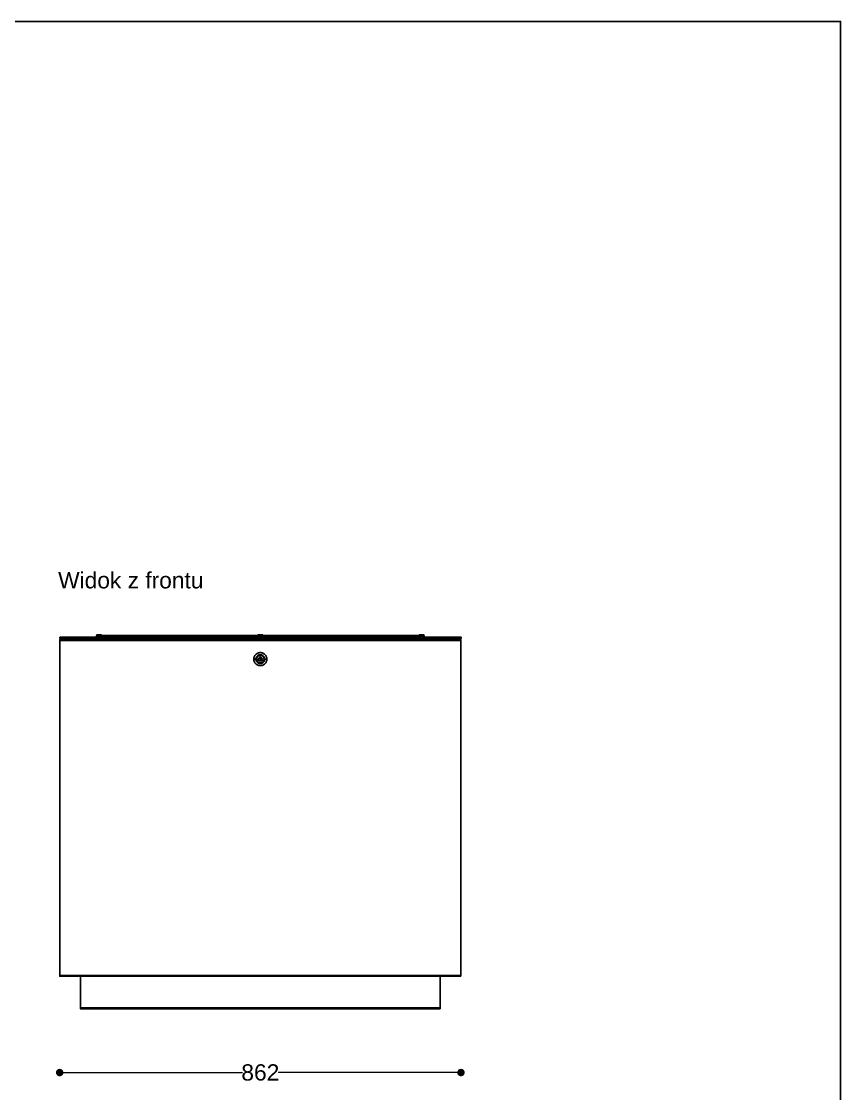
# Model space of a CAD drawing. Header units: millimetres. Extents: x 10366 to 13995, y 24552 to 29685.
# Drawn here: x 12235 to 13995, y 27382 to 29685 of the extents above; entities that cross this region are included whole.
import ezdxf

# ---------------------------------------------------------------- set-up
doc = ezdxf.new("R2010")
doc.units = ezdxf.units.MM
doc.header["$LTSCALE"] = 3
doc.layers.add('DomyÅ›lny', color=7, linetype='Continuous')
doc.styles.get("Standard").update_dxf_attribs({"font": 'arial.ttf'})
doc.dimstyles.new('MATEUSZ', dxfattribs={"dimtxt": 35, "dimasz": 16, "dimexe": 0.18, "dimexo": 0.0625, "dimgap": 0.09, "dimtad": 0, "dimdec": 0, "dimdsep": 46, "dimtxsty": 'Standard', "dimblk": 'DOT', "dimcen": 0.09, "dimse1": 1, "dimse2": 1, "dimadec": 0, "dimazin": 0, "dimtfac": 1, "dimtdec": 0, "dimtofl": 0, "dimtmove": 0, "dimatfit": 3, "dimfxl": 1, "dimtolj": 1, "dimtzin": 0, "dimlwd": 9, "dimlwe": 9, "dimarcsym": 0})

# ---------------------------------------------------------------- blocks, each defined once
blk = doc.blocks.new('_Dot')
at = {"color": 0, "linetype": 'ByBlock', "lineweight": -2}
blk.add_line((-0.5, 0), (-1, 0), dxfattribs=at)
at = {"color": 0, "linetype": 'ByBlock', "const_width": 0.5}
blk.add_lwpolyline([(-0.25, 0, 1), (0.25, 0, 1)], format="xyb", close=True, dxfattribs=at)
blk = doc.blocks.new('*D32')
at = {"color": 0, "lineweight": 9, "transparency": 16777216}
for p, q in [((12333.6, 27427.4), (12710, 27427.4)), ((13163.6, 27427.4), (12787.2, 27427.4))]:
    blk.add_line(p, q, dxfattribs=at)
at = {"layer": 'Defpoints', "color": 0, "transparency": 16777216}
for p in [(12317.6, 27634.1), (13179.6, 27634.1), (13179.6, 27427.4)]:
    blk.add_point(p, dxfattribs=at)
at = {"color": 0, "lineweight": 9, "transparency": 16777216, "xscale": 16, "yscale": 16, "zscale": 16, "rotation": 180}
blk.add_blockref('_Dot', (12317.6, 27427.4), dxfattribs=at)
at = {"color": 0, "lineweight": 9, "transparency": 16777216, "xscale": 16, "yscale": 16, "zscale": 16}
blk.add_blockref('_Dot', (13179.6, 27427.4), dxfattribs=at)
at = {"color": 0, "transparency": 16777216, "insert": (12748.6, 27427.4), "char_height": 35, "attachment_point": 5}
blk.add_mtext('\\A1;862', dxfattribs=at)

msp = doc.modelspace()

# ---------------------------------------------------------------- linework, layer by layer
msp.add_lwpolyline([(10366.2, 24552.5), (10366.2, 29684.6), (13995, 29684.6), (13995, 24552.5)], close=True)
at = {"layer": 'DomyÅ›lny'}
for p, q in [((12397.1, 28367.1), (12400.1, 28367.1)), ((12403.8, 28367.1), (12400.8, 28367.1)), ((12400.8, 28367.1), (12403.8, 28367.1)), ((12400.8, 28366.1), (12403.8, 28366.1)), ((12404.5, 28367.1), (12407.5, 28367.1)), ((12407.5, 28367.1), (12404.5, 28367.1)), ((12407.5, 28366.1), (12404.5, 28366.1)), ((12407.5, 28365.9), (12743.6, 28365.9)), ((12746.6, 28367.1), (12743.6, 28367.1)), ((12743.6, 28367.1), (12746.6, 28367.1)), ((12743.6, 28366.1), (12746.6, 28366.1)), ((12747.1, 28367.1), (12750.1, 28367.1)), ((12750.8, 28367.1), (12753.8, 28367.1)), ((12753.8, 28367.1), (12750.8, 28367.1)), ((12753.8, 28366.1), (12750.8, 28366.1)), ((12753.8, 28365.9), (13090.1, 28365.9)), ((13090.1, 28367.1), (13093.1, 28367.1)), ((13093.1, 28367.1), (13090.1, 28367.1)), ((13093.1, 28366.1), (13090.1, 28366.1)), ((13096.6, 28367.1), (13093.6, 28367.1)), ((13093.6, 28367.1), (13096.6, 28367.1)), ((13093.6, 28366.1), (13096.6, 28366.1)), ((13096.6, 28365.9), (13097.6, 28365.9)), ((13097.1, 28367.1), (13100.1, 28367.1)), ((12317.6, 28355.1), (12317.6, 28357.1)), ((12317.6, 27636.1), (12317.6, 28355.1)), ((12317.6, 27636.1), (12317.6, 28355.1)), ((12317.7, 28359.6), (12317.7, 28362.6)), ((12317.7, 28359.6), (12317.7, 28362.6)), ((12400.1, 28363.1), (12397.1, 28363.1)), ((12397.1, 28357.1), (12397.1, 28359.6)), ((12400.1, 28357.1), (12400.1, 28359.6)), ((12400.8, 28363.6), (12403.8, 28363.6)), ((12400.8, 28362.6), (12400.8, 28363.6)), ((12400.8, 28358.8), (12403.8, 28358.8)), ((12400.8, 28357.6), (12403.8, 28357.6)), ((12403.8, 28362.6), (12403.8, 28363.6)), ((12404.5, 28363.6), (12407.5, 28363.6)), ((12407.5, 28362.9), (12404.5, 28362.9)), ((12404.5, 28357.6), (12404.5, 28359.6)), ((12404.5, 28357.6), (12407.5, 28357.6)), ((12407.5, 28359.6), (12407.5, 28357.6)), ((12443.8, 28357.1), (12460.4, 28357.1)), ((12443.8, 28357.1), (12443.8, 28355.1)), ((12443.8, 28357.1), (12443.8, 28355.1)), ((12460.4, 28357.1), (12443.8, 28357.1)), ((12464.6, 28357.6), (12464.6, 28359)), ((12472.5, 28359), (12472.5, 28357.6)), ((12743.6, 28363.6), (12746.6, 28363.6)), ((12743.6, 28362.6), (12743.6, 28363.6)), ((12743.6, 28358.8), (12744.6, 28358.8)), ((12743.6, 28357.6), (12745, 28357.6)), ((12744.6, 28357.6), (12744.6, 28359)), ((12746.6, 28362.6), (12746.6, 28363.6)), ((12750.1, 28363.1), (12747.1, 28363.1)), ((12748.1, 28357.1), (12748.1, 28355.1)), ((12749.1, 28357.1), (12748.1, 28357.1)), ((12749.1, 28357.1), (12749.1, 28355.1)), ((12750.8, 28363.6), (12753.8, 28363.6)), ((12753.8, 28362.9), (12750.8, 28362.9)), ((12752.3, 28357.6), (12753.8, 28357.6)), ((12752.5, 28359), (12752.5, 28357.6)), ((12753.8, 28359.6), (12753.8, 28357.6)), ((13024.6, 28357.6), (13024.6, 28359)), ((13032.5, 28359), (13032.5, 28357.6)), ((13036.7, 28357.1), (13053.4, 28357.1)), ((13036.7, 28357.1), (13053.4, 28357.1)), ((13053.4, 28357.1), (13053.4, 28355.1)), ((13053.4, 28355.1), (13053.4, 28357.1)), ((13090.1, 28363.6), (13093.1, 28363.6)), ((13093.1, 28362.9), (13090.1, 28362.9)), ((13090.1, 28357.6), (13090.1, 28359.6)), ((13090.1, 28357.6), (13093.1, 28357.6)), ((13093.1, 28359.6), (13093.1, 28357.6)), ((13093.6, 28362.6), (13093.6, 28363.6)), ((13093.6, 28363.6), (13096.6, 28363.6)), ((13093.6, 28358.8), (13096.6, 28358.8)), ((13093.6, 28357.6), (13096.6, 28357.6)), ((13096.6, 28362.6), (13096.6, 28363.6)), ((13100.1, 28363.1), (13097.1, 28363.1)), ((13097.1, 28357.1), (13097.1, 28359.6)), ((13100.1, 28357.1), (13100.1, 28359.6)), ((13179.6, 28357.1), (13179.6, 28355.1)), ((13179.6, 27636.1), (13179.6, 28355.1)), ((13179.6, 28355.1), (13179.6, 27636.1)), ((13180, 28362.6), (13180, 28359.6)), ((13180, 28362.6), (13180, 28359.6)), ((12744.1, 28314.1), (12747.2, 28319.6)), ((12753.1, 28314.1), (12749.9, 28319.6)), ((12739.1, 28315.1), (12734.6, 28315.1)), ((12745.4, 28311.8), (12751.8, 28311.8)), ((12747.9, 28316.2), (12748, 28316.5)), ((12748, 28316.5), (12747.9, 28316.2)), ((12747.9, 28316), (12747.9, 28316.2)), ((12747.9, 28316.2), (12747.9, 28316)), ((12748, 28315.7), (12747.9, 28316)), ((12747.9, 28316), (12748, 28315.7)), ((12747.9, 28314.9), (12748, 28315.2)), ((12748, 28315.2), (12747.9, 28314.9)), ((12747.9, 28314.9), (12747.9, 28314.7)), ((12747.9, 28314.7), (12747.9, 28314.9)), ((12748, 28314.4), (12747.9, 28314.7)), ((12748, 28314.4), (12747.9, 28314.7)), ((12748, 28316.5), (12748.1, 28316.7)), ((12748, 28316.5), (12748.1, 28316.7)), ((12748, 28315.7), (12748.1, 28315.5)), ((12748.1, 28315.5), (12748, 28315.7)), ((12748, 28315.2), (12748.1, 28315.4)), ((12748, 28315.2), (12748.1, 28315.4)), ((12748.1, 28314.2), (12748, 28314.4)), ((12748.1, 28314.2), (12748, 28314.4)), ((12748.3, 28316.9), (12748.1, 28316.7)), ((12748.1, 28316.7), (12748.3, 28316.9)), ((12748.1, 28316.2), (12748.2, 28316.4)), ((12748.2, 28316.4), (12748.1, 28316.2)), ((12748.1, 28314.9), (12748.2, 28315.2)), ((12748.2, 28315.2), (12748.1, 28314.9)), ((12748.1, 28314.7), (12748.1, 28314.9)), ((12748.1, 28314.9), (12748.1, 28314.7)), ((12748.2, 28314.5), (12748.1, 28314.7)), ((12748.2, 28314.5), (12748.1, 28314.7)), ((12748.2, 28316.4), (12748.3, 28316.6)), ((12748.3, 28316.6), (12748.2, 28316.4)), ((12748.2, 28315.9), (12748.3, 28315.7)), ((12748.2, 28315.9), (12748.3, 28315.7)), ((12748.3, 28315.3), (12748.2, 28315.2)), ((12748.3, 28315.3), (12748.2, 28315.2)), ((12748.3, 28314.3), (12748.2, 28314.5)), ((12748.2, 28314.5), (12748.3, 28314.3)), ((12748.3, 28314), (12748.5, 28313.9)), ((12748.3, 28314), (12748.5, 28313.9)), ((12748.5, 28316.9), (12748.7, 28316.9)), ((12748.7, 28316.9), (12748.5, 28316.9)), ((12748.7, 28316.6), (12748.5, 28316.6)), ((12748.7, 28316.6), (12748.5, 28316.6)), ((12748.7, 28315.6), (12748.5, 28315.6)), ((12748.7, 28315.6), (12748.5, 28315.6)), ((12748.5, 28315.3), (12748.7, 28315.3)), ((12748.7, 28315.3), (12748.5, 28315.3)), ((12748.7, 28314.3), (12748.5, 28314.3)), ((12748.7, 28314.3), (12748.5, 28314.3)), ((12748.5, 28313.9), (12748.7, 28313.9)), ((12748.5, 28313.9), (12748.7, 28313.9)), ((12748.7, 28316.9), (12748.9, 28316.9)), ((12748.7, 28316.9), (12748.9, 28316.9)), ((12748.8, 28315.7), (12748.7, 28315.6)), ((12748.8, 28315.7), (12748.7, 28315.6)), ((12748.8, 28315.3), (12748.7, 28315.3)), ((12748.8, 28315.3), (12748.7, 28315.3)), ((12748.7, 28314.3), (12748.8, 28314.3)), ((12748.7, 28314.3), (12748.8, 28314.3)), ((12748.9, 28314), (12748.7, 28313.9)), ((12748.9, 28314), (12748.7, 28313.9)), ((12748.8, 28316.6), (12749, 28316.4)), ((12749, 28316.4), (12748.8, 28316.6)), ((12749, 28315.9), (12748.8, 28315.7)), ((12749, 28315.9), (12748.8, 28315.7)), ((12748.9, 28316.9), (12749.1, 28316.7)), ((12748.9, 28316.9), (12749.1, 28316.7)), ((12749.1, 28314.2), (12748.9, 28314)), ((12749.1, 28314.2), (12748.9, 28314)), ((12749, 28316.4), (12749.1, 28316.2)), ((12749.1, 28316.2), (12749, 28316.4)), ((12749.1, 28316), (12749, 28315.9)), ((12749, 28315.9), (12749.1, 28316)), ((12749, 28315.5), (12749.1, 28315.4)), ((12749, 28315.5), (12749.1, 28315.4)), ((12749.1, 28314.9), (12749, 28315.2)), ((12749, 28315.2), (12749.1, 28314.9)), ((12749.1, 28314.7), (12749, 28314.5)), ((12749, 28314.5), (12749.1, 28314.7)), ((12749.2, 28316.5), (12749.1, 28316.7)), ((12749.1, 28316.7), (12749.2, 28316.5)), ((12749.2, 28315.7), (12749.1, 28315.5)), ((12749.2, 28315.7), (12749.1, 28315.5)), ((12749.2, 28315.2), (12749.1, 28315.4)), ((12749.1, 28315.4), (12749.2, 28315.2)), ((12749.1, 28314.9), (12749.1, 28314.7)), ((12749.1, 28314.9), (12749.1, 28314.7)), ((12749.2, 28314.4), (12749.1, 28314.2)), ((12749.2, 28314.4), (12749.1, 28314.2)), ((12749.2, 28316.5), (12749.3, 28316.2)), ((12749.3, 28316.2), (12749.2, 28316.5)), ((12749.3, 28316), (12749.2, 28315.7)), ((12749.2, 28315.7), (12749.3, 28316)), ((12749.3, 28314.9), (12749.2, 28315.2)), ((12749.3, 28314.9), (12749.2, 28315.2)), ((12749.3, 28314.7), (12749.2, 28314.4)), ((12749.2, 28314.4), (12749.3, 28314.7)), ((12749.3, 28316.2), (12749.3, 28316)), ((12749.3, 28316), (12749.3, 28316.2)), ((12749.3, 28314.7), (12749.3, 28314.9)), ((12749.3, 28314.7), (12749.3, 28314.9)), ((12758.1, 28315.1), (12762.6, 28315.1)), ((12317.6, 27634.1), (12317.6, 27636.1)), ((12362.6, 27634.1), (12362.6, 27566.1)), ((12362.6, 27566.1), (12362.6, 27634.1)), ((12533.1, 27636.1), (12533.1, 27634.1)), ((12533.1, 27636.1), (12533.1, 27634.1)), ((12556.6, 27634.1), (12533.1, 27634.1)), ((12533.1, 27634.1), (12556.6, 27634.1)), ((13134.6, 27634.1), (13134.6, 27566.1)), ((13179.6, 27636.1), (13179.6, 27634.1)), ((13179.6, 27636.1), (13179.6, 27634.1)), ((12362.6, 27564.1), (12362.6, 27566.1)), ((12555.6, 27566.1), (12555.6, 27564.1)), ((12555.6, 27566.1), (12555.6, 27564.1)), ((12566.6, 27564.1), (12555.6, 27564.1)), ((12555.6, 27564.1), (12566.6, 27564.1)), ((13134.6, 27566.1), (13134.6, 27564.1)), ((13134.6, 27566.1), (13134.6, 27564.1))]:
    msp.add_line(p, q, dxfattribs=at)
for points in [[(12396.6, 28362.4, 0), (12396.6, 28365.2, 0), (12396.6, 28365.9, 0), (12396.6, 28365.9, 0), (12396.6, 28365.9, 0), (12396.6, 28365.9, 0), (12396.6, 28365.9, 0), (12396.6, 28365.9, 0), (12396.6, 28365.9, 0), (12396.6, 28365.9, 0), (12396.6, 28365.9, 0), (12396.6, 28365.9, 0), (12396.6, 28365.9, 0), (12396.6, 28365.9, 0), (12396.6, 28365.9, 0), (12396.6, 28365.9, 0), (12396.6, 28365.9, 0), (12396.6, 28365.9, 0), (12396.6, 28365.9, 0), (12396.6, 28365.9, 0), (12396.6, 28365.9, 0), (12396.6, 28365.9, 0), (12396.6, 28365.8, 0), (12396.6, 28365.5, 0)], [(12397.1, 28363.1, 0), (12397.1, 28366.9, 0), (12397.1, 28367.1, 0), (12397.1, 28367.1, 0), (12397.1, 28367.1, 0), (12397.1, 28367.1, 0), (12397.1, 28367.1, 0), (12397.1, 28367.1, 0), (12397.1, 28367.1, 0), (12397.1, 28367.1, 0), (12397.1, 28367.1, 0), (12397.1, 28367.1, 0), (12397.1, 28367.1, 0), (12397.1, 28367.1, 0), (12397.1, 28367.1, 0), (12397.1, 28367.1, 0), (12397.1, 28367.1, 0), (12397.1, 28367.1, 0), (12397.1, 28367.1, 0), (12397.1, 28367.1, 0), (12397.1, 28367.1, 0), (12397.1, 28367.1, 0), (12397.1, 28367.1, 0), (12397.1, 28366.8, 0), (12397.1, 28365.6, 0)], [(12400.8, 28367.1, 0), (12400.8, 28367.1, 0), (12400.8, 28367.1, 0), (12400.8, 28367.1, 0), (12400.8, 28367.1, 0), (12400.8, 28367.1, 0), (12400.8, 28367.1, 0), (12400.8, 28367.1, 0), (12400.8, 28367.1, 0), (12400.8, 28367.1, 0), (12400.8, 28367.1, 0), (12400.8, 28367.1, 0), (12400.8, 28367.1, 0), (12400.8, 28367.1, 0), (12400.8, 28367.1, 0), (12400.8, 28367, 0), (12400.8, 28366.7, 0), (12400.8, 28366.1, 0)], [(12400.8, 28366.1, 0), (12400.8, 28363.6, 0)], [(12403.8, 28366.1, 0), (12403.8, 28366.9, 0), (12403.8, 28367.1, 0), (12403.8, 28367.1, 0), (12403.8, 28367.1, 0), (12403.8, 28367.1, 0), (12403.8, 28367.1, 0), (12403.8, 28367.1, 0), (12403.8, 28367.1, 0), (12403.8, 28367.1, 0), (12403.8, 28367.1, 0), (12403.8, 28367.1, 0), (12403.8, 28367.1, 0), (12403.8, 28367.1, 0), (12403.8, 28367.1, 0), (12403.8, 28367.1, 0)], [(12403.8, 28363.6, 0), (12403.8, 28366.1, 0)], [(12404.5, 28367.1, 0), (12404.5, 28367.1, 0), (12404.5, 28367.1, 0), (12404.5, 28367.1, 0), (12404.5, 28367.1, 0), (12404.5, 28367.1, 0), (12404.5, 28367.1, 0), (12404.5, 28367.1, 0), (12404.5, 28367.1, 0), (12404.5, 28367.1, 0), (12404.5, 28367.1, 0), (12404.5, 28367.1, 0), (12404.5, 28367.1, 0), (12404.5, 28367.1, 0), (12404.5, 28367.1, 0), (12404.5, 28367, 0), (12404.5, 28366.7, 0), (12404.5, 28366.1, 0)], [(12404.5, 28366.1, 0), (12404.5, 28363.6, 0)], [(12407.5, 28366.1, 0), (12407.5, 28366.9, 0), (12407.5, 28367.1, 0), (12407.5, 28367.1, 0), (12407.5, 28367.1, 0), (12407.5, 28367.1, 0), (12407.5, 28367.1, 0), (12407.5, 28367.1, 0), (12407.5, 28367.1, 0), (12407.5, 28367.1, 0), (12407.5, 28367.1, 0), (12407.5, 28367.1, 0), (12407.5, 28367.1, 0), (12407.5, 28367.1, 0), (12407.5, 28367.1, 0), (12407.5, 28367.1, 0)], [(12407.5, 28363.6, 0), (12407.5, 28366.1, 0)], [(12743.6, 28367.1, 0), (12743.6, 28367.1, 0), (12743.6, 28367.1, 0), (12743.6, 28367.1, 0), (12743.6, 28367.1, 0), (12743.6, 28367.1, 0), (12743.6, 28367.1, 0), (12743.6, 28367.1, 0), (12743.6, 28367.1, 0), (12743.6, 28367.1, 0), (12743.6, 28367.1, 0), (12743.6, 28367.1, 0), (12743.6, 28367.1, 0), (12743.6, 28367.1, 0), (12743.6, 28367.1, 0), (12743.6, 28367, 0), (12743.6, 28366.7, 0), (12743.6, 28366.1, 0)], [(12743.6, 28366.1, 0), (12743.6, 28363.6, 0)], [(12746.6, 28366.1, 0), (12746.6, 28367.1, 0)], [(12746.6, 28363.6, 0), (12746.6, 28366.1, 0)], [(12747.1, 28363.1, 0), (12747.1, 28366.9, 0), (12747.1, 28367.1, 0), (12747.1, 28367.1, 0), (12747.1, 28367.1, 0), (12747.1, 28367.1, 0), (12747.1, 28367.1, 0), (12747.1, 28367.1, 0), (12747.1, 28367.1, 0), (12747.1, 28367.1, 0), (12747.1, 28367.1, 0), (12747.1, 28367.1, 0), (12747.1, 28367.1, 0), (12747.1, 28367.1, 0), (12747.1, 28367.1, 0), (12747.1, 28367.1, 0), (12747.1, 28367.1, 0), (12747.1, 28367.1, 0), (12747.1, 28367.1, 0), (12747.1, 28367.1, 0), (12747.1, 28367.1, 0), (12747.1, 28367.1, 0), (12747.1, 28367.1, 0), (12747.1, 28366.8, 0), (12747.1, 28365.6, 0)], [(12750.8, 28367.1, 0), (12750.8, 28367.1, 0), (12750.8, 28367.1, 0), (12750.8, 28367.1, 0), (12750.8, 28367.1, 0), (12750.8, 28367.1, 0), (12750.8, 28367.1, 0), (12750.8, 28367.1, 0), (12750.8, 28367.1, 0), (12750.8, 28367.1, 0), (12750.8, 28367.1, 0), (12750.8, 28367.1, 0), (12750.8, 28367.1, 0), (12750.8, 28367.1, 0), (12750.8, 28367.1, 0), (12750.8, 28367, 0), (12750.8, 28366.7, 0), (12750.8, 28366.1, 0)], [(12750.8, 28366.1, 0), (12750.8, 28363.6, 0)], [(12753.8, 28366.1, 0), (12753.8, 28366.9, 0), (12753.8, 28367.1, 0), (12753.8, 28367.1, 0), (12753.8, 28367.1, 0), (12753.8, 28367.1, 0), (12753.8, 28367.1, 0), (12753.8, 28367.1, 0), (12753.8, 28367.1, 0), (12753.8, 28367.1, 0), (12753.8, 28367.1, 0), (12753.8, 28367.1, 0), (12753.8, 28367.1, 0), (12753.8, 28367.1, 0), (12753.8, 28367.1, 0), (12753.8, 28367.1, 0)], [(12753.8, 28363.6, 0), (12753.8, 28366.1, 0)], [(13090.1, 28367.1, 0), (13090.1, 28367.1, 0), (13090.1, 28367.1, 0), (13090.1, 28367.1, 0), (13090.1, 28367.1, 0), (13090.1, 28367.1, 0), (13090.1, 28367.1, 0), (13090.1, 28367.1, 0), (13090.1, 28367.1, 0), (13090.1, 28367.1, 0), (13090.1, 28367.1, 0), (13090.1, 28367.1, 0), (13090.1, 28367.1, 0), (13090.1, 28367.1, 0), (13090.1, 28367.1, 0), (13090.1, 28367, 0), (13090.1, 28366.7, 0), (13090.1, 28366.1, 0)], [(13090.1, 28366.1, 0), (13090.1, 28363.6, 0)], [(13093.1, 28366.1, 0), (13093.1, 28367.1, 0)], [(13093.1, 28363.6, 0), (13093.1, 28366.1, 0)], [(13093.6, 28367.1, 0), (13093.6, 28367.1, 0), (13093.6, 28367.1, 0), (13093.6, 28367.1, 0), (13093.6, 28367.1, 0), (13093.6, 28367.1, 0), (13093.6, 28367.1, 0), (13093.6, 28367.1, 0), (13093.6, 28367.1, 0), (13093.6, 28367.1, 0), (13093.6, 28367.1, 0), (13093.6, 28367.1, 0), (13093.6, 28367.1, 0), (13093.6, 28367.1, 0), (13093.6, 28367.1, 0), (13093.6, 28367, 0), (13093.6, 28366.7, 0), (13093.6, 28366.1, 0)], [(13093.6, 28366.1, 0), (13093.6, 28363.6, 0)], [(13096.6, 28366.1, 0), (13096.6, 28367.1, 0)], [(13096.6, 28363.6, 0), (13096.6, 28366.1, 0)], [(13097.1, 28363.1, 0), (13097.1, 28366.9, 0), (13097.1, 28367.1, 0), (13097.1, 28367.1, 0), (13097.1, 28367.1, 0), (13097.1, 28367.1, 0), (13097.1, 28367.1, 0), (13097.1, 28367.1, 0), (13097.1, 28367.1, 0), (13097.1, 28367.1, 0), (13097.1, 28367.1, 0), (13097.1, 28367.1, 0), (13097.1, 28367.1, 0), (13097.1, 28367.1, 0), (13097.1, 28367.1, 0), (13097.1, 28367.1, 0), (13097.1, 28367.1, 0), (13097.1, 28367.1, 0), (13097.1, 28367.1, 0), (13097.1, 28367.1, 0), (13097.1, 28367.1, 0), (13097.1, 28367.1, 0), (13097.1, 28367.1, 0), (13097.1, 28366.8, 0), (13097.1, 28365.6, 0)], [(13100.6, 28365.5, 0), (13100.6, 28365.9, 0), (13100.6, 28365.9, 0), (13100.6, 28365.9, 0), (13100.6, 28365.9, 0), (13100.6, 28365.9, 0), (13100.6, 28365.9, 0), (13100.6, 28365.9, 0), (13100.6, 28365.9, 0), (13100.6, 28365.9, 0), (13100.6, 28365.9, 0), (13100.6, 28365.9, 0), (13100.6, 28365.9, 0), (13100.6, 28365.9, 0), (13100.6, 28365.9, 0), (13100.6, 28365.9, 0), (13100.6, 28365.9, 0), (13100.6, 28365.9, 0), (13100.6, 28365.9, 0), (13100.6, 28365.9, 0), (13100.6, 28365.9, 0), (13100.6, 28365.9, 0), (13100.6, 28365.7, 0), (13100.6, 28362.4, 0)], [(13100.6, 28362.4, 0), (13100.6, 28362, 0), (13100.6, 28361.9, 0), (13100.6, 28361.9, 0), (13100.6, 28361.9, 0), (13100.6, 28361.9, 0), (13100.6, 28361.9, 0), (13100.6, 28361.9, 0), (13100.6, 28361.9, 0), (13100.6, 28361.9, 0), (13100.6, 28361.9, 0), (13100.6, 28361.9, 0), (13100.6, 28361.9, 0), (13100.6, 28361.9, 0), (13100.6, 28361.9, 0), (13100.6, 28361.9, 0), (13100.6, 28361.9, 0), (13100.6, 28361.9, 0), (13100.6, 28361.9, 0), (13100.6, 28361.9, 0), (13100.6, 28361.9, 0), (13100.6, 28362, 0), (13100.6, 28362.2, 0), (13100.6, 28365.5, 0)], [(12443.8, 28357.1, 0), (12319.6, 28357.1, 0), (12317.6, 28357.1, 0), (12317.6, 28357.1, 0), (12317.6, 28357.1, 0), (12317.6, 28357.1, 0), (12317.6, 28357.1, 0), (12317.6, 28357.1, 0), (12317.6, 28357.1, 0), (12317.6, 28357.1, 0), (12317.6, 28357.1, 0), (12317.6, 28357.1, 0), (12317.6, 28357.1, 0), (12317.6, 28357.1, 0), (12317.6, 28357.1, 0), (12317.6, 28357.1, 0), (12317.6, 28357.1, 0), (12317.6, 28357.1, 0), (12318, 28357.1, 0), (12320, 28357.1, 0), (12328.4, 28357.1, 0), (12397.1, 28357.1, 0)], [(12443.8, 28355.1, 0), (12317.6, 28355.1, 0)], [(12317.6, 28355.1, 0), (12317.7, 28355.1, 0), (12318, 28355.1, 0), (12319.2, 28355.1, 0), (12324.5, 28355.1, 0), (12347.1, 28355.1, 0), (12585.8, 28355.1, 0), (13179.6, 28355.1, 0)], [(12317.7, 28362.6, 0), (12318, 28362.6, 0), (12319.1, 28362.6, 0), (12324.1, 28362.6, 0), (12345.9, 28362.6, 0), (12581.6, 28362.6, 0), (13180, 28362.6, 0)], [(12317.7, 28359.6, 0), (12318, 28359.6, 0), (12319.1, 28359.6, 0), (12324.1, 28359.6, 0), (12345.9, 28359.6, 0), (12581.6, 28359.6, 0), (13180, 28359.6, 0)], [(12400.1, 28357.1, 0), (12443.8, 28357.1, 0)], [(12400.8, 28359.6, 0), (12400.8, 28358.8, 0)], [(12400.8, 28358.8, 0), (12400.8, 28357.9, 0), (12400.8, 28357.7, 0), (12400.8, 28357.7, 0), (12400.8, 28357.6, 0), (12400.8, 28357.6, 0), (12400.8, 28357.6, 0), (12400.8, 28357.6, 0), (12400.8, 28357.6, 0), (12400.8, 28357.6, 0), (12400.8, 28357.6, 0), (12400.8, 28357.6, 0), (12400.8, 28357.6, 0), (12400.8, 28357.6, 0), (12400.8, 28357.6, 0), (12400.8, 28357.6, 0), (12400.8, 28357.6, 0), (12400.8, 28357.6, 0)], [(12403.8, 28358.8, 0), (12403.8, 28359.6, 0)], [(12403.8, 28357.6, 0), (12403.8, 28357.6, 0), (12403.8, 28357.6, 0), (12403.8, 28357.6, 0), (12403.8, 28357.6, 0), (12403.8, 28357.6, 0), (12403.8, 28357.6, 0), (12403.8, 28357.6, 0), (12403.8, 28357.6, 0), (12403.8, 28357.6, 0), (12403.8, 28357.6, 0), (12403.8, 28357.6, 0), (12403.8, 28357.6, 0), (12403.8, 28357.6, 0), (12403.8, 28357.6, 0), (12403.8, 28357.7, 0), (12403.8, 28357.8, 0), (12403.8, 28358.1, 0), (12403.8, 28358.8, 0)], [(12404.5, 28363.6, 0), (12404.5, 28362.9, 0)], [(12404.5, 28362.9, 0), (12404.5, 28362.7, 0), (12404.5, 28362.7, 0), (12404.5, 28362.6, 0), (12404.5, 28362.6, 0), (12404.5, 28362.6, 0), (12404.5, 28362.6, 0), (12404.5, 28362.6, 0), (12404.5, 28362.6, 0), (12404.5, 28362.6, 0), (12404.5, 28362.6, 0), (12404.5, 28362.6, 0), (12404.5, 28362.6, 0), (12404.5, 28362.6, 0), (12404.5, 28362.6, 0), (12404.5, 28362.6, 0)], [(12407.5, 28362.9, 0), (12407.5, 28363.6, 0)], [(12407.5, 28362.6, 0), (12407.5, 28362.6, 0), (12407.5, 28362.6, 0), (12407.5, 28362.6, 0), (12407.5, 28362.6, 0), (12407.5, 28362.6, 0), (12407.5, 28362.6, 0), (12407.5, 28362.6, 0), (12407.5, 28362.6, 0), (12407.5, 28362.6, 0), (12407.5, 28362.6, 0), (12407.5, 28362.6, 0), (12407.5, 28362.6, 0), (12407.5, 28362.6, 0), (12407.5, 28362.6, 0), (12407.5, 28362.7, 0), (12407.5, 28362.8, 0), (12407.5, 28362.9, 0)], [(12748.1, 28357.1, 0), (12443.8, 28357.1, 0)], [(12748.1, 28355.1, 0), (12443.8, 28355.1, 0)], [(12464.6, 28359, 0), (12464.6, 28359.1, 0), (12464.7, 28359.1, 0), (12464.7, 28359.2, 0), (12464.7, 28359.2, 0), (12464.7, 28359.3, 0), (12464.7, 28359.3, 0), (12464.8, 28359.4, 0), (12464.8, 28359.4, 0), (12464.8, 28359.4, 0), (12464.9, 28359.5, 0), (12464.9, 28359.5, 0), (12465, 28359.5, 0), (12465, 28359.5, 0), (12465, 28359.5, 0), (12465.1, 28359.5, 0), (12465.1, 28359.5, 0)], [(12464.6, 28359, 0), (12464.6, 28359, 0), (12464.6, 28359, 0), (12464.6, 28359, 0), (12464.6, 28359, 0), (12464.6, 28359, 0), (12464.6, 28359, 0), (12464.6, 28359, 0), (12464.6, 28359, 0), (12464.6, 28359, 0), (12464.6, 28359, 0), (12464.6, 28359, 0), (12464.6, 28359, 0), (12464.6, 28359, 0), (12464.7, 28359, 0), (12464.8, 28359, 0), (12465.1, 28359, 0), (12468.6, 28359, 0)], [(12468.6, 28357.6, 0), (12464.6, 28357.6, 0)], [(12465.1, 28357.1, 0), (12465, 28357.2, 0), (12465, 28357.2, 0), (12465, 28357.2, 0), (12464.9, 28357.2, 0), (12464.9, 28357.2, 0), (12464.8, 28357.2, 0), (12464.8, 28357.3, 0), (12464.8, 28357.3, 0), (12464.7, 28357.4, 0), (12464.7, 28357.4, 0), (12464.7, 28357.4, 0), (12464.7, 28357.5, 0), (12464.7, 28357.5, 0), (12464.6, 28357.6, 0), (12464.6, 28357.6, 0)], [(12468.6, 28359, 0), (12472.5, 28359, 0)], [(12472.5, 28357.6, 0), (12472.5, 28357.6, 0), (12472.5, 28357.6, 0), (12472.5, 28357.6, 0), (12472.5, 28357.6, 0), (12472.5, 28357.6, 0), (12472.5, 28357.6, 0), (12472.5, 28357.6, 0), (12472.5, 28357.6, 0), (12472.5, 28357.6, 0), (12472.5, 28357.6, 0), (12472.5, 28357.6, 0), (12472.5, 28357.6, 0), (12472.5, 28357.6, 0), (12472.5, 28357.6, 0), (12472.4, 28357.6, 0), (12472.1, 28357.6, 0), (12468.6, 28357.6, 0)], [(12472, 28359.5, 0), (12472.1, 28359.5, 0), (12472.2, 28359.5, 0), (12472.2, 28359.5, 0), (12472.3, 28359.5, 0), (12472.3, 28359.5, 0), (12472.3, 28359.4, 0), (12472.4, 28359.4, 0), (12472.4, 28359.4, 0), (12472.5, 28359.3, 0), (12472.5, 28359.3, 0), (12472.5, 28359.2, 0), (12472.5, 28359.2, 0), (12472.5, 28359.1, 0), (12472.5, 28359.1, 0), (12472.5, 28359, 0)], [(12472.5, 28357.6, 0), (12472.5, 28357.6, 0), (12472.5, 28357.5, 0), (12472.5, 28357.5, 0), (12472.5, 28357.4, 0), (12472.5, 28357.4, 0), (12472.5, 28357.4, 0), (12472.4, 28357.3, 0), (12472.4, 28357.3, 0), (12472.3, 28357.2, 0), (12472.3, 28357.2, 0), (12472.3, 28357.2, 0), (12472.2, 28357.2, 0), (12472.2, 28357.2, 0), (12472.1, 28357.2, 0), (12472.1, 28357.1, 0), (12472, 28357.1, 0)], [(12743.6, 28359.6, 0), (12743.6, 28358.8, 0)], [(12743.6, 28358.8, 0), (12743.6, 28357.9, 0), (12743.6, 28357.7, 0), (12743.6, 28357.7, 0), (12743.6, 28357.6, 0), (12743.6, 28357.6, 0), (12743.6, 28357.6, 0), (12743.6, 28357.6, 0), (12743.6, 28357.6, 0), (12743.6, 28357.6, 0), (12743.6, 28357.6, 0), (12743.6, 28357.6, 0), (12743.6, 28357.6, 0), (12743.6, 28357.6, 0), (12743.6, 28357.6, 0), (12743.6, 28357.6, 0), (12743.6, 28357.6, 0), (12743.6, 28357.6, 0), (12743.6, 28357.6, 0)], [(12744.6, 28359, 0), (12744.6, 28359.1, 0), (12744.7, 28359.1, 0), (12744.7, 28359.2, 0), (12744.7, 28359.2, 0), (12744.7, 28359.3, 0), (12744.7, 28359.3, 0), (12744.8, 28359.4, 0), (12744.8, 28359.4, 0), (12744.8, 28359.4, 0), (12744.9, 28359.5, 0), (12744.9, 28359.5, 0), (12745, 28359.5, 0), (12745, 28359.5, 0), (12745, 28359.5, 0), (12745.1, 28359.5, 0), (12745.1, 28359.5, 0)], [(12744.6, 28359, 0), (12744.6, 28359, 0), (12744.6, 28359, 0), (12744.6, 28359, 0), (12744.6, 28359, 0), (12744.6, 28359, 0), (12744.6, 28359, 0), (12744.6, 28359, 0), (12744.6, 28359, 0), (12744.6, 28359, 0), (12744.6, 28359, 0), (12744.6, 28359, 0), (12744.6, 28359, 0), (12744.6, 28359, 0), (12744.7, 28359, 0), (12744.8, 28359, 0), (12745.1, 28359, 0), (12748.6, 28359, 0)], [(12748.6, 28357.6, 0), (12744.6, 28357.6, 0)], [(12745.1, 28357.1, 0), (12745, 28357.2, 0), (12745, 28357.2, 0), (12745, 28357.2, 0), (12744.9, 28357.2, 0), (12744.9, 28357.2, 0), (12744.8, 28357.2, 0), (12744.8, 28357.3, 0), (12744.8, 28357.3, 0), (12744.7, 28357.4, 0), (12744.7, 28357.4, 0), (12744.7, 28357.4, 0), (12744.7, 28357.5, 0), (12744.7, 28357.5, 0), (12744.6, 28357.6, 0), (12744.6, 28357.6, 0)], [(12748.6, 28359, 0), (12752.5, 28359, 0)], [(12752.5, 28357.6, 0), (12752.5, 28357.6, 0), (12752.5, 28357.6, 0), (12752.5, 28357.6, 0), (12752.5, 28357.6, 0), (12752.5, 28357.6, 0), (12752.5, 28357.6, 0), (12752.5, 28357.6, 0), (12752.5, 28357.6, 0), (12752.5, 28357.6, 0), (12752.5, 28357.6, 0), (12752.5, 28357.6, 0), (12752.5, 28357.6, 0), (12752.5, 28357.6, 0), (12752.5, 28357.6, 0), (12752.4, 28357.6, 0), (12752.1, 28357.6, 0), (12748.6, 28357.6, 0)], [(13053.4, 28357.1, 0), (12749.1, 28357.1, 0)], [(13053.4, 28355.1, 0), (12749.1, 28355.1, 0)], [(12750.8, 28363.6, 0), (12750.8, 28362.9, 0)], [(12750.8, 28362.9, 0), (12750.8, 28362.6, 0)], [(12752, 28359.5, 0), (12752.1, 28359.5, 0), (12752.2, 28359.5, 0), (12752.2, 28359.5, 0), (12752.3, 28359.5, 0), (12752.3, 28359.5, 0), (12752.3, 28359.4, 0), (12752.4, 28359.4, 0), (12752.4, 28359.4, 0), (12752.5, 28359.3, 0), (12752.5, 28359.3, 0), (12752.5, 28359.2, 0), (12752.5, 28359.2, 0), (12752.5, 28359.1, 0), (12752.5, 28359.1, 0), (12752.5, 28359, 0)], [(12752.5, 28357.6, 0), (12752.5, 28357.6, 0), (12752.5, 28357.5, 0), (12752.5, 28357.5, 0), (12752.5, 28357.4, 0), (12752.5, 28357.4, 0), (12752.5, 28357.4, 0), (12752.4, 28357.3, 0), (12752.4, 28357.3, 0), (12752.3, 28357.2, 0), (12752.3, 28357.2, 0), (12752.3, 28357.2, 0), (12752.2, 28357.2, 0), (12752.2, 28357.2, 0), (12752.1, 28357.2, 0), (12752.1, 28357.1, 0), (12752, 28357.1, 0)], [(12753.8, 28362.9, 0), (12753.8, 28363.6, 0)], [(12753.8, 28362.6, 0), (12753.8, 28362.6, 0), (12753.8, 28362.6, 0), (12753.8, 28362.6, 0), (12753.8, 28362.6, 0), (12753.8, 28362.6, 0), (12753.8, 28362.6, 0), (12753.8, 28362.6, 0), (12753.8, 28362.6, 0), (12753.8, 28362.6, 0), (12753.8, 28362.6, 0), (12753.8, 28362.6, 0), (12753.8, 28362.6, 0), (12753.8, 28362.6, 0), (12753.8, 28362.6, 0), (12753.8, 28362.7, 0), (12753.8, 28362.8, 0), (12753.8, 28362.9, 0)], [(13024.6, 28359, 0), (13024.6, 28359.1, 0), (13024.7, 28359.1, 0), (13024.7, 28359.2, 0), (13024.7, 28359.2, 0), (13024.7, 28359.3, 0), (13024.7, 28359.3, 0), (13024.8, 28359.4, 0), (13024.8, 28359.4, 0), (13024.8, 28359.4, 0), (13024.9, 28359.5, 0), (13024.9, 28359.5, 0), (13025, 28359.5, 0), (13025, 28359.5, 0), (13025, 28359.5, 0), (13025.1, 28359.5, 0), (13025.1, 28359.5, 0)], [(13024.6, 28359, 0), (13024.6, 28359, 0), (13024.6, 28359, 0), (13024.6, 28359, 0), (13024.6, 28359, 0), (13024.6, 28359, 0), (13024.6, 28359, 0), (13024.6, 28359, 0), (13024.6, 28359, 0), (13024.6, 28359, 0), (13024.6, 28359, 0), (13024.6, 28359, 0), (13024.6, 28359, 0), (13024.7, 28359, 0), (13024.8, 28359, 0), (13025.1, 28359, 0), (13028.6, 28359, 0)], [(13028.6, 28357.6, 0), (13024.6, 28357.6, 0)], [(13025.1, 28357.1, 0), (13025, 28357.2, 0), (13025, 28357.2, 0), (13025, 28357.2, 0), (13024.9, 28357.2, 0), (13024.9, 28357.2, 0), (13024.8, 28357.2, 0), (13024.8, 28357.3, 0), (13024.8, 28357.3, 0), (13024.7, 28357.4, 0), (13024.7, 28357.4, 0), (13024.7, 28357.4, 0), (13024.7, 28357.5, 0), (13024.7, 28357.5, 0), (13024.6, 28357.6, 0), (13024.6, 28357.6, 0)], [(13028.6, 28359, 0), (13032.5, 28359, 0)], [(13032.5, 28357.6, 0), (13032.5, 28357.6, 0), (13032.5, 28357.6, 0), (13032.5, 28357.6, 0), (13032.5, 28357.6, 0), (13032.5, 28357.6, 0), (13032.5, 28357.6, 0), (13032.5, 28357.6, 0), (13032.5, 28357.6, 0), (13032.5, 28357.6, 0), (13032.5, 28357.6, 0), (13032.5, 28357.6, 0), (13032.5, 28357.6, 0), (13032.5, 28357.6, 0), (13032.5, 28357.6, 0), (13032.4, 28357.6, 0), (13032.1, 28357.6, 0), (13028.6, 28357.6, 0)], [(13032, 28359.5, 0), (13032.1, 28359.5, 0), (13032.2, 28359.5, 0), (13032.2, 28359.5, 0), (13032.3, 28359.5, 0), (13032.3, 28359.5, 0), (13032.3, 28359.4, 0), (13032.4, 28359.4, 0), (13032.4, 28359.4, 0), (13032.5, 28359.3, 0), (13032.5, 28359.3, 0), (13032.5, 28359.2, 0), (13032.5, 28359.2, 0), (13032.5, 28359.1, 0), (13032.5, 28359.1, 0), (13032.5, 28359, 0)], [(13032.5, 28357.6, 0), (13032.5, 28357.6, 0), (13032.5, 28357.5, 0), (13032.5, 28357.5, 0), (13032.5, 28357.4, 0), (13032.5, 28357.4, 0), (13032.5, 28357.4, 0), (13032.4, 28357.3, 0), (13032.4, 28357.3, 0), (13032.3, 28357.2, 0), (13032.3, 28357.2, 0), (13032.3, 28357.2, 0), (13032.2, 28357.2, 0), (13032.2, 28357.2, 0), (13032.1, 28357.2, 0), (13032.1, 28357.1, 0), (13032, 28357.1, 0)], [(13053.4, 28357.1, 0), (13177.6, 28357.1, 0), (13179.6, 28357.1, 0), (13179.6, 28357.1, 0), (13179.6, 28357.1, 0), (13179.6, 28357.1, 0), (13179.6, 28357.1, 0), (13179.6, 28357.1, 0), (13179.6, 28357.1, 0), (13179.6, 28357.1, 0), (13179.6, 28357.1, 0), (13179.6, 28357.1, 0), (13179.6, 28357.1, 0), (13179.6, 28357.1, 0), (13179.6, 28357.1, 0), (13179.6, 28357.1, 0), (13179.6, 28357.1, 0), (13179.5, 28357.1, 0), (13179.2, 28357.1, 0), (13177.2, 28357.1, 0), (13168.8, 28357.1, 0), (13100.1, 28357.1, 0)], [(13097.1, 28357.1, 0), (13053.4, 28357.1, 0)], [(13053.4, 28355.1, 0), (13179.6, 28355.1, 0)], [(13090.1, 28363.6, 0), (13090.1, 28362.9, 0)], [(13090.1, 28362.9, 0), (13090.1, 28362.6, 0)], [(13093.1, 28362.9, 0), (13093.1, 28363.6, 0)], [(13093.1, 28362.6, 0), (13093.1, 28362.6, 0), (13093.1, 28362.6, 0), (13093.1, 28362.6, 0), (13093.1, 28362.6, 0), (13093.1, 28362.6, 0), (13093.1, 28362.6, 0), (13093.1, 28362.6, 0), (13093.1, 28362.6, 0), (13093.1, 28362.6, 0), (13093.1, 28362.6, 0), (13093.1, 28362.6, 0), (13093.1, 28362.6, 0), (13093.1, 28362.6, 0), (13093.1, 28362.6, 0), (13093.1, 28362.7, 0), (13093.1, 28362.8, 0), (13093.1, 28362.9, 0)], [(13093.6, 28359.6, 0), (13093.6, 28358.8, 0)], [(13093.6, 28358.8, 0), (13093.6, 28357.9, 0), (13093.6, 28357.7, 0), (13093.6, 28357.7, 0), (13093.6, 28357.6, 0), (13093.6, 28357.6, 0), (13093.6, 28357.6, 0), (13093.6, 28357.6, 0), (13093.6, 28357.6, 0), (13093.6, 28357.6, 0), (13093.6, 28357.6, 0), (13093.6, 28357.6, 0), (13093.6, 28357.6, 0), (13093.6, 28357.6, 0), (13093.6, 28357.6, 0), (13093.6, 28357.6, 0)], [(13096.6, 28358.8, 0), (13096.6, 28359.6, 0)], [(13096.6, 28357.6, 0), (13096.6, 28357.6, 0), (13096.6, 28357.6, 0), (13096.6, 28357.6, 0), (13096.6, 28357.6, 0), (13096.6, 28357.6, 0), (13096.6, 28357.6, 0), (13096.6, 28357.6, 0), (13096.6, 28357.6, 0), (13096.6, 28357.6, 0), (13096.6, 28357.6, 0), (13096.6, 28357.6, 0), (13096.6, 28357.6, 0), (13096.6, 28357.6, 0), (13096.6, 28357.7, 0), (13096.6, 28357.8, 0), (13096.6, 28358.1, 0), (13096.6, 28358.8, 0)], [(12734.6, 28315.1, 0), (12734.7, 28316.5, 0), (12734.9, 28317.9, 0), (12735.2, 28319.2, 0), (12735.7, 28320.5, 0), (12736.2, 28321.7, 0), (12737, 28322.9, 0), (12737.8, 28324, 0), (12738.7, 28325, 0), (12739.7, 28326, 0), (12740.8, 28326.8, 0), (12742, 28327.5, 0), (12743.2, 28328.1, 0), (12744.5, 28328.5, 0), (12745.9, 28328.9, 0), (12747.2, 28329.1, 0), (12748.6, 28329.1, 0), (12750, 28329.1, 0), (12751.3, 28328.9, 0), (12752.7, 28328.5, 0), (12753.9, 28328.1, 0), (12755.2, 28327.5, 0), (12756.4, 28326.8, 0), (12757.5, 28326, 0), (12758.5, 28325, 0), (12759.4, 28324, 0), (12760.2, 28322.9, 0), (12760.9, 28321.7, 0), (12761.5, 28320.5, 0), (12762, 28319.2, 0), (12762.3, 28317.9, 0), (12762.5, 28316.5, 0), (12762.6, 28315.1, 0)], [(12734.6, 28315.1, 0), (12734.7, 28316.5, 0), (12734.9, 28317.9, 0), (12735.2, 28319.2, 0), (12735.7, 28320.5, 0), (12736.2, 28321.7, 0), (12737, 28322.9, 0), (12737.8, 28324, 0), (12738.7, 28325, 0), (12739.7, 28326, 0), (12740.8, 28326.8, 0), (12742, 28327.5, 0), (12743.2, 28328.1, 0), (12744.5, 28328.5, 0), (12745.9, 28328.9, 0), (12747.2, 28329.1, 0), (12748.6, 28329.1, 0), (12750, 28329.1, 0), (12751.3, 28328.9, 0), (12752.7, 28328.5, 0), (12753.9, 28328.1, 0), (12755.2, 28327.5, 0), (12756.4, 28326.8, 0), (12757.5, 28326, 0), (12758.5, 28325, 0), (12759.4, 28324, 0), (12760.2, 28322.9, 0), (12760.9, 28321.7, 0), (12761.5, 28320.5, 0), (12762, 28319.2, 0), (12762.3, 28317.9, 0), (12762.5, 28316.5, 0), (12762.6, 28315.1, 0)], [(12762.6, 28315.1, 0), (12762.5, 28316.5, 0), (12762.3, 28317.9, 0), (12762, 28319.2, 0), (12761.5, 28320.5, 0), (12760.9, 28321.7, 0), (12760.2, 28322.9, 0), (12759.4, 28324, 0), (12758.5, 28325, 0), (12757.5, 28326, 0), (12756.4, 28326.8, 0), (12755.2, 28327.5, 0), (12753.9, 28328.1, 0), (12752.7, 28328.5, 0), (12751.3, 28328.9, 0), (12750, 28329.1, 0), (12748.6, 28329.1, 0), (12747.2, 28329.1, 0), (12745.9, 28328.9, 0), (12744.5, 28328.5, 0), (12743.2, 28328.1, 0), (12742, 28327.5, 0), (12740.8, 28326.8, 0), (12739.7, 28326, 0), (12738.7, 28325, 0), (12737.8, 28324, 0), (12737, 28322.9, 0), (12736.2, 28321.7, 0), (12735.7, 28320.5, 0), (12735.2, 28319.2, 0), (12734.9, 28317.9, 0), (12734.7, 28316.5, 0), (12734.6, 28315.1, 0)], [(12739.1, 28315.1, 0), (12739.1, 28316.1, 0), (12739.3, 28317, 0), (12739.5, 28317.9, 0), (12739.8, 28318.8, 0), (12740.2, 28319.6, 0), (12740.7, 28320.4, 0), (12741.2, 28321.2, 0), (12741.9, 28321.9, 0), (12742.6, 28322.5, 0), (12743.3, 28323, 0), (12744.1, 28323.5, 0), (12745, 28323.9, 0), (12745.8, 28324.2, 0), (12746.7, 28324.5, 0), (12747.7, 28324.6, 0), (12748.6, 28324.6, 0), (12749.5, 28324.6, 0), (12750.4, 28324.5, 0), (12751.3, 28324.2, 0), (12752.2, 28323.9, 0), (12753.1, 28323.5, 0), (12753.9, 28323, 0), (12754.6, 28322.5, 0), (12755.3, 28321.9, 0), (12755.9, 28321.2, 0), (12756.5, 28320.4, 0), (12757, 28319.6, 0), (12757.4, 28318.8, 0), (12757.7, 28317.9, 0), (12757.9, 28317, 0), (12758, 28316.1, 0), (12758.1, 28315.1, 0)], [(12748.6, 28306.9, 0), (12747.8, 28306.9, 0), (12747, 28307.1, 0), (12746.2, 28307.2, 0), (12745.4, 28307.5, 0), (12744.7, 28307.9, 0), (12744, 28308.3, 0), (12743.4, 28308.8, 0), (12742.8, 28309.3, 0), (12742.2, 28309.9, 0), (12741.7, 28310.6, 0), (12741.3, 28311.3, 0), (12741, 28312, 0), (12740.7, 28312.7, 0), (12740.5, 28313.5, 0), (12740.4, 28314.3, 0), (12740.3, 28315.1, 0), (12740.4, 28316, 0), (12740.5, 28316.8, 0), (12740.7, 28317.5, 0), (12741, 28318.3, 0), (12741.3, 28319, 0), (12741.7, 28319.7, 0), (12742.2, 28320.4, 0), (12742.8, 28321, 0), (12743.4, 28321.5, 0), (12744, 28322, 0), (12744.7, 28322.4, 0), (12745.4, 28322.8, 0), (12746.2, 28323, 0), (12747, 28323.2, 0), (12747.8, 28323.4, 0), (12748.6, 28323.4, 0)], [(12756.7, 28315.1, 0), (12756.6, 28315.9, 0), (12756.5, 28316.7, 0), (12756.3, 28317.5, 0), (12756.1, 28318.2, 0), (12755.7, 28318.9, 0), (12755.3, 28319.6, 0), (12754.8, 28320.3, 0), (12754.3, 28320.9, 0), (12753.7, 28321.4, 0), (12753.1, 28321.9, 0), (12752.4, 28322.3, 0), (12751.7, 28322.6, 0), (12750.9, 28322.9, 0), (12750.2, 28323.1, 0), (12749.4, 28323.2, 0), (12748.6, 28323.2, 0), (12747.8, 28323.2, 0), (12747, 28323.1, 0), (12746.2, 28322.9, 0), (12745.5, 28322.6, 0), (12744.8, 28322.3, 0), (12744.1, 28321.9, 0), (12743.5, 28321.4, 0), (12742.9, 28320.9, 0), (12742.3, 28320.3, 0), (12741.9, 28319.6, 0), (12741.5, 28318.9, 0), (12741.1, 28318.2, 0), (12740.9, 28317.5, 0), (12740.7, 28316.7, 0), (12740.6, 28315.9, 0), (12740.5, 28315.1, 0)], [(12740.6, 28315.1, 0), (12740.6, 28315.9, 0), (12740.7, 28316.7, 0), (12740.9, 28317.5, 0), (12741.2, 28318.2, 0), (12741.5, 28318.9, 0), (12741.9, 28319.6, 0), (12742.4, 28320.2, 0), (12742.9, 28320.8, 0), (12743.5, 28321.3, 0), (12744.1, 28321.8, 0), (12744.8, 28322.2, 0), (12745.5, 28322.5, 0), (12746.3, 28322.8, 0), (12747, 28323, 0), (12747.8, 28323.1, 0), (12748.6, 28323.1, 0), (12749.4, 28323.1, 0), (12750.2, 28323, 0), (12750.9, 28322.8, 0), (12751.7, 28322.5, 0), (12752.4, 28322.2, 0), (12753, 28321.8, 0), (12753.7, 28321.3, 0), (12754.2, 28320.8, 0), (12754.8, 28320.2, 0), (12755.2, 28319.6, 0), (12755.6, 28318.9, 0), (12756, 28318.2, 0), (12756.2, 28317.5, 0), (12756.4, 28316.7, 0), (12756.6, 28315.9, 0), (12756.6, 28315.1, 0)], [(12749.9, 28319.6, 0), (12749.3, 28319.7, 0), (12748.6, 28319.8, 0), (12747.9, 28319.7, 0), (12747.2, 28319.6, 0)], [(12748.6, 28306.9, 0), (12749.4, 28306.9, 0), (12750.2, 28307.1, 0), (12751, 28307.2, 0), (12751.7, 28307.5, 0), (12752.5, 28307.9, 0), (12753.2, 28308.3, 0), (12753.8, 28308.8, 0), (12754.4, 28309.3, 0), (12755, 28309.9, 0), (12755.5, 28310.6, 0), (12755.9, 28311.3, 0), (12756.2, 28312, 0), (12756.5, 28312.7, 0), (12756.7, 28313.5, 0), (12756.8, 28314.3, 0), (12756.8, 28315.1, 0), (12756.8, 28316, 0), (12756.7, 28316.8, 0), (12756.5, 28317.5, 0), (12756.2, 28318.3, 0), (12755.9, 28319, 0), (12755.5, 28319.7, 0), (12755, 28320.4, 0), (12754.4, 28321, 0), (12753.8, 28321.5, 0), (12753.2, 28322, 0), (12752.5, 28322.4, 0), (12751.7, 28322.8, 0), (12751, 28323, 0), (12750.2, 28323.2, 0), (12749.4, 28323.4, 0), (12748.6, 28323.4, 0)], [(12734.6, 28315.1, 0), (12734.7, 28313.8, 0), (12734.9, 28312.4, 0), (12735.2, 28311.1, 0), (12735.7, 28309.8, 0), (12736.2, 28308.5, 0), (12737, 28307.4, 0), (12737.8, 28306.3, 0), (12738.7, 28305.2, 0), (12739.7, 28304.3, 0), (12740.8, 28303.5, 0), (12742, 28302.8, 0), (12743.2, 28302.2, 0), (12744.5, 28301.7, 0), (12745.9, 28301.4, 0), (12747.2, 28301.2, 0), (12748.6, 28301.1, 0), (12750, 28301.2, 0), (12751.3, 28301.4, 0), (12752.7, 28301.7, 0), (12753.9, 28302.2, 0), (12755.2, 28302.8, 0), (12756.4, 28303.5, 0), (12757.5, 28304.3, 0), (12758.5, 28305.2, 0), (12759.4, 28306.3, 0), (12760.2, 28307.4, 0), (12760.9, 28308.5, 0), (12761.5, 28309.8, 0), (12762, 28311.1, 0), (12762.3, 28312.4, 0), (12762.5, 28313.8, 0), (12762.6, 28315.1, 0)], [(12758.1, 28315.1, 0), (12758, 28314.2, 0), (12757.9, 28313.3, 0), (12757.7, 28312.4, 0), (12757.4, 28311.5, 0), (12757, 28310.7, 0), (12756.5, 28309.9, 0), (12755.9, 28309.1, 0), (12755.3, 28308.4, 0), (12754.6, 28307.8, 0), (12753.9, 28307.2, 0), (12753.1, 28306.8, 0), (12752.2, 28306.4, 0), (12751.3, 28306, 0), (12750.4, 28305.8, 0), (12749.5, 28305.7, 0), (12748.6, 28305.6, 0), (12747.7, 28305.7, 0), (12746.7, 28305.8, 0), (12745.8, 28306, 0), (12745, 28306.4, 0), (12744.1, 28306.8, 0), (12743.3, 28307.2, 0), (12742.6, 28307.8, 0), (12741.9, 28308.4, 0), (12741.2, 28309.1, 0), (12740.7, 28309.9, 0), (12740.2, 28310.7, 0), (12739.8, 28311.5, 0), (12739.5, 28312.4, 0), (12739.3, 28313.3, 0), (12739.1, 28314.2, 0), (12739.1, 28315.1, 0)], [(12756.7, 28315.1, 0), (12756.6, 28314.4, 0), (12756.5, 28313.6, 0), (12756.3, 28312.8, 0), (12756.1, 28312.1, 0), (12755.7, 28311.3, 0), (12755.3, 28310.7, 0), (12754.8, 28310, 0), (12754.3, 28309.4, 0), (12753.7, 28308.9, 0), (12753.1, 28308.4, 0), (12752.4, 28308, 0), (12751.7, 28307.7, 0), (12750.9, 28307.4, 0), (12750.2, 28307.2, 0), (12749.4, 28307.1, 0), (12748.6, 28307.1, 0), (12747.8, 28307.1, 0), (12747, 28307.2, 0), (12746.2, 28307.4, 0), (12745.5, 28307.7, 0), (12744.8, 28308, 0), (12744.1, 28308.4, 0), (12743.5, 28308.9, 0), (12742.9, 28309.4, 0), (12742.3, 28310, 0), (12741.9, 28310.7, 0), (12741.5, 28311.3, 0), (12741.1, 28312.1, 0), (12740.9, 28312.8, 0), (12740.7, 28313.6, 0), (12740.6, 28314.4, 0), (12740.5, 28315.1, 0)], [(12740.6, 28315.1, 0), (12740.6, 28314.4, 0), (12740.7, 28313.6, 0), (12740.9, 28312.8, 0), (12741.2, 28312.1, 0), (12741.5, 28311.4, 0), (12741.9, 28310.7, 0), (12742.4, 28310.1, 0), (12742.9, 28309.5, 0), (12743.5, 28309, 0), (12744.1, 28308.5, 0), (12744.8, 28308.1, 0), (12745.5, 28307.8, 0), (12746.3, 28307.5, 0), (12747, 28307.3, 0), (12747.8, 28307.2, 0), (12748.6, 28307.1, 0), (12749.4, 28307.2, 0), (12750.2, 28307.3, 0), (12750.9, 28307.5, 0), (12751.7, 28307.8, 0), (12752.4, 28308.1, 0), (12753, 28308.5, 0), (12753.7, 28309, 0), (12754.2, 28309.5, 0), (12754.8, 28310.1, 0), (12755.2, 28310.7, 0), (12755.6, 28311.4, 0), (12756, 28312.1, 0), (12756.2, 28312.8, 0), (12756.4, 28313.6, 0), (12756.6, 28314.4, 0), (12756.6, 28315.1, 0)], [(12744.1, 28314.1, 0), (12744.3, 28313.4, 0), (12744.6, 28312.8, 0), (12745, 28312.3, 0), (12745.4, 28311.8, 0)], [(12753.1, 28314.1, 0), (12752.9, 28313.4, 0), (12752.6, 28312.8, 0), (12752.2, 28312.3, 0), (12751.8, 28311.8, 0)], [(12533.1, 27636.1, 0), (12317.6, 27636.1, 0)], [(12317.6, 27636.1, 0), (12317.7, 27636.1, 0), (12318, 27636.1, 0), (12319.2, 27636.1, 0), (12324.5, 27636.1, 0), (12347.1, 27636.1, 0), (12585.8, 27636.1, 0), (13179.6, 27636.1, 0)], [(12533.1, 27634.1, 0), (12335.3, 27634.1, 0), (12319.8, 27634.1, 0), (12317.6, 27634.1, 0), (12317.6, 27634.1, 0), (12317.6, 27634.1, 0), (12317.6, 27634.1, 0), (12317.6, 27634.1, 0), (12317.6, 27634.1, 0), (12317.6, 27634.1, 0), (12317.6, 27634.1, 0), (12317.6, 27634.1, 0), (12317.6, 27634.1, 0), (12317.6, 27634.1, 0), (12317.6, 27634.1, 0), (12317.6, 27634.1, 0), (12317.6, 27634.1, 0), (12317.6, 27634.1, 0), (12317.6, 27634.1, 0), (12317.8, 27634.1, 0), (12318.4, 27634.1, 0), (12320.7, 27634.1, 0), (12330.2, 27634.1, 0), (12362.6, 27634.1, 0)], [(13179.6, 27636.1, 0), (13179.6, 27636.1, 0), (13179.6, 27636.1, 0), (13179.6, 27636.1, 0), (13179.6, 27636.1, 0), (13179.6, 27636.1, 0), (13179.6, 27636.1, 0), (13179.6, 27636.1, 0), (13179.6, 27636.1, 0), (13179.6, 27636.1, 0), (13179.6, 27636.1, 0), (13179.5, 27636.1, 0), (13179.2, 27636.1, 0), (13178.1, 27636.1, 0), (13173.6, 27636.1, 0), (13155, 27636.1, 0), (12970.4, 27636.1, 0), (12533.1, 27636.1, 0)], [(13179.6, 27634.1, 0), (13179.6, 27634.1, 0), (13179.6, 27634.1, 0), (13179.6, 27634.1, 0), (13179.6, 27634.1, 0), (13179.6, 27634.1, 0), (13179.6, 27634.1, 0), (13179.6, 27634.1, 0), (13179.6, 27634.1, 0), (13179.6, 27634.1, 0), (13179.6, 27634.1, 0), (13179.5, 27634.1, 0), (13179.2, 27634.1, 0), (13178.1, 27634.1, 0), (13173.6, 27634.1, 0), (13155, 27634.1, 0), (12970.4, 27634.1, 0), (12533.1, 27634.1, 0)], [(13134.6, 27566.1, 0), (13134.6, 27566.1, 0), (13134.6, 27566.1, 0), (13134.6, 27566.1, 0), (13134.6, 27566.1, 0), (13134.6, 27566.1, 0), (13134.6, 27566.1, 0), (13134.6, 27566.1, 0), (13134.6, 27566.1, 0), (13134.6, 27566.1, 0), (13134.5, 27566.1, 0), (13134.4, 27566.1, 0), (13133.9, 27566.1, 0), (13131.9, 27566.1, 0), (13123.3, 27566.1, 0), (13087, 27566.1, 0), (12362.6, 27566.1, 0)], [(12555.6, 27566.1, 0), (12362.6, 27566.1, 0)], [(13134.6, 27566.1, 0), (13134.6, 27566.1, 0), (13134.6, 27566.1, 0), (13134.6, 27566.1, 0), (13134.6, 27566.1, 0), (13134.6, 27566.1, 0), (13134.6, 27566.1, 0), (13134.6, 27566.1, 0), (13134.6, 27566.1, 0), (13134.6, 27566.1, 0), (13134.6, 27566.1, 0), (13134.5, 27566.1, 0), (13134.3, 27566.1, 0), (13133.3, 27566.1, 0), (13129.2, 27566.1, 0), (13112.6, 27566.1, 0), (12947.2, 27566.1, 0), (12555.6, 27566.1, 0)], [(13134.6, 27564.1, 0), (13134.6, 27564.1, 0), (13134.6, 27564.1, 0), (13134.6, 27564.1, 0), (13134.6, 27564.1, 0), (13134.6, 27564.1, 0), (13134.6, 27564.1, 0), (13134.6, 27564.1, 0), (13134.6, 27564.1, 0), (13134.6, 27564.1, 0), (13134.6, 27564.1, 0), (13134.5, 27564.1, 0), (13134.3, 27564.1, 0), (13133.3, 27564.1, 0), (13129.2, 27564.1, 0), (13112.6, 27564.1, 0), (12947.2, 27564.1, 0), (12555.6, 27564.1, 0)], [(12589.7, 27564.1, 0), (12589.5, 27564.2, 0), (12589.2, 27564.2, 0), (12589, 27564.3, 0), (12588.8, 27564.4, 0)]]:
    msp.add_polyline3d(points, dxfattribs=at)
for points in [[(12400.1, 28363.1, 0), (12400.1, 28367.1, 0)], [(12750.1, 28363.1, 0), (12750.1, 28367.1, 0)], [(13100.1, 28363.1, 0), (13100.1, 28367.1, 0)], [(12468.6, 28359.5, 0), (12465.1, 28359.5, 0)], [(12468.6, 28359.5, 0), (12472, 28359.5, 0)], [(12748.6, 28359.5, 0), (12745.1, 28359.5, 0)], [(12748.6, 28359.5, 0), (12752, 28359.5, 0)], [(13028.6, 28359.5, 0), (13025.1, 28359.5, 0)], [(13028.6, 28359.5, 0), (13032, 28359.5, 0)], [(12555.6, 27564.1, 0), (12362.6, 27564.1, 0)]]:
    msp.add_polyline3d(points, close=True, dxfattribs=at)

# ---------------------------------------------------------------- texts
msp.add_text('Widok z frontu', height=34.962).set_placement((12314.3, 28467.1))

# ---------------------------------------------------------------- dimensions: what is measured, and where the dimension line sits
dim = msp.add_linear_dim(base=(13179.6, 27427.4), p1=(12317.6, 27634.1), p2=(13179.6, 27634.1), dimstyle='MATEUSZ')
dim.commit()
dim.dimension.update_dxf_attribs({"geometry": '*D32', "text_midpoint": (12748.6, 27427.4)})

doc.saveas('drawing.dxf')
